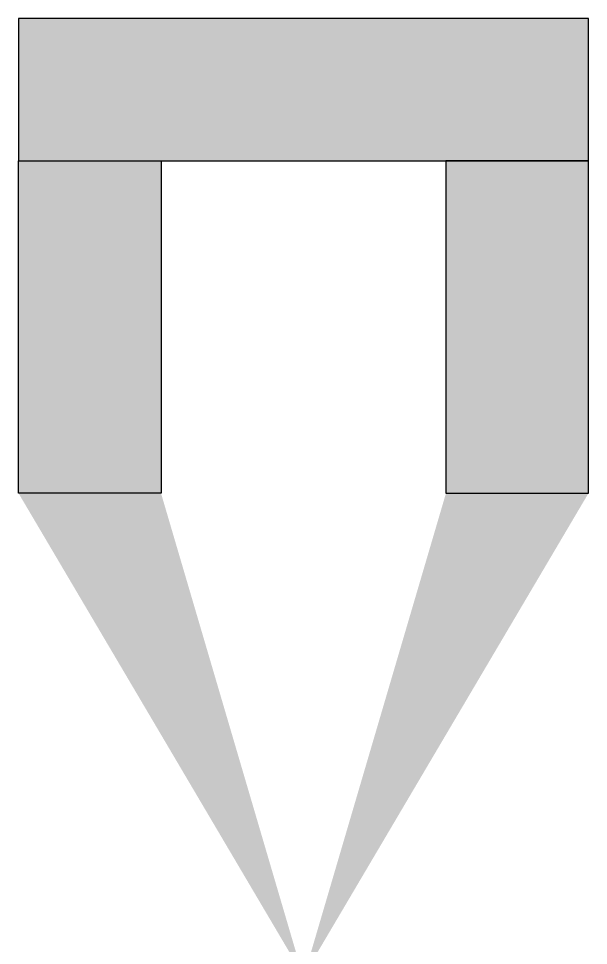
# Model space of a CAD drawing. Extents: x -200 to 7200, y -200 to 2100.
# Drawn here: x 3975 to 4275, y 1411.9 to 1900 of the extents above; entities that cross this region are included whole.
import ezdxf

# ---------------------------------------------------------------- set-up
doc = ezdxf.new("R2010")
doc.units = 0

# ---------------------------------------------------------------- blocks, each defined once
blk = doc.blocks.new('R1C2B')
for points in [[(3975, 1900), (3975, 1825), (4275, 1825), (4275, 1900), (3975, 1900)], [(4050, 1825), (4050, 1650), (3975, 1650), (3975, 1825), (4050, 1825)], [(4200, 1825), (4200, 1650), (4275, 1650), (4275, 1825), (4200, 1825)]]:
    blk.add_lwpolyline(points)
for points in [[(3975, 1900), (3975, 1825), (4275, 1900), (4275, 1825)], [(4050, 1825), (4050, 1650), (3975, 1825), (3975, 1650)], [(4200, 1825), (4200, 1650), (4275, 1825), (4275, 1650)], [(4050, 1650), (4123.5, 1400), (3975, 1650), (4122.5, 1400)], [(4200, 1650), (4126.5, 1400), (4275, 1650), (4127.5, 1400)]]:
    blk.add_solid(points)

msp = doc.modelspace()

# ---------------------------------------------------------------- block references
msp.add_blockref('R1C2B', (0, 0))

doc.saveas('drawing.dxf')
